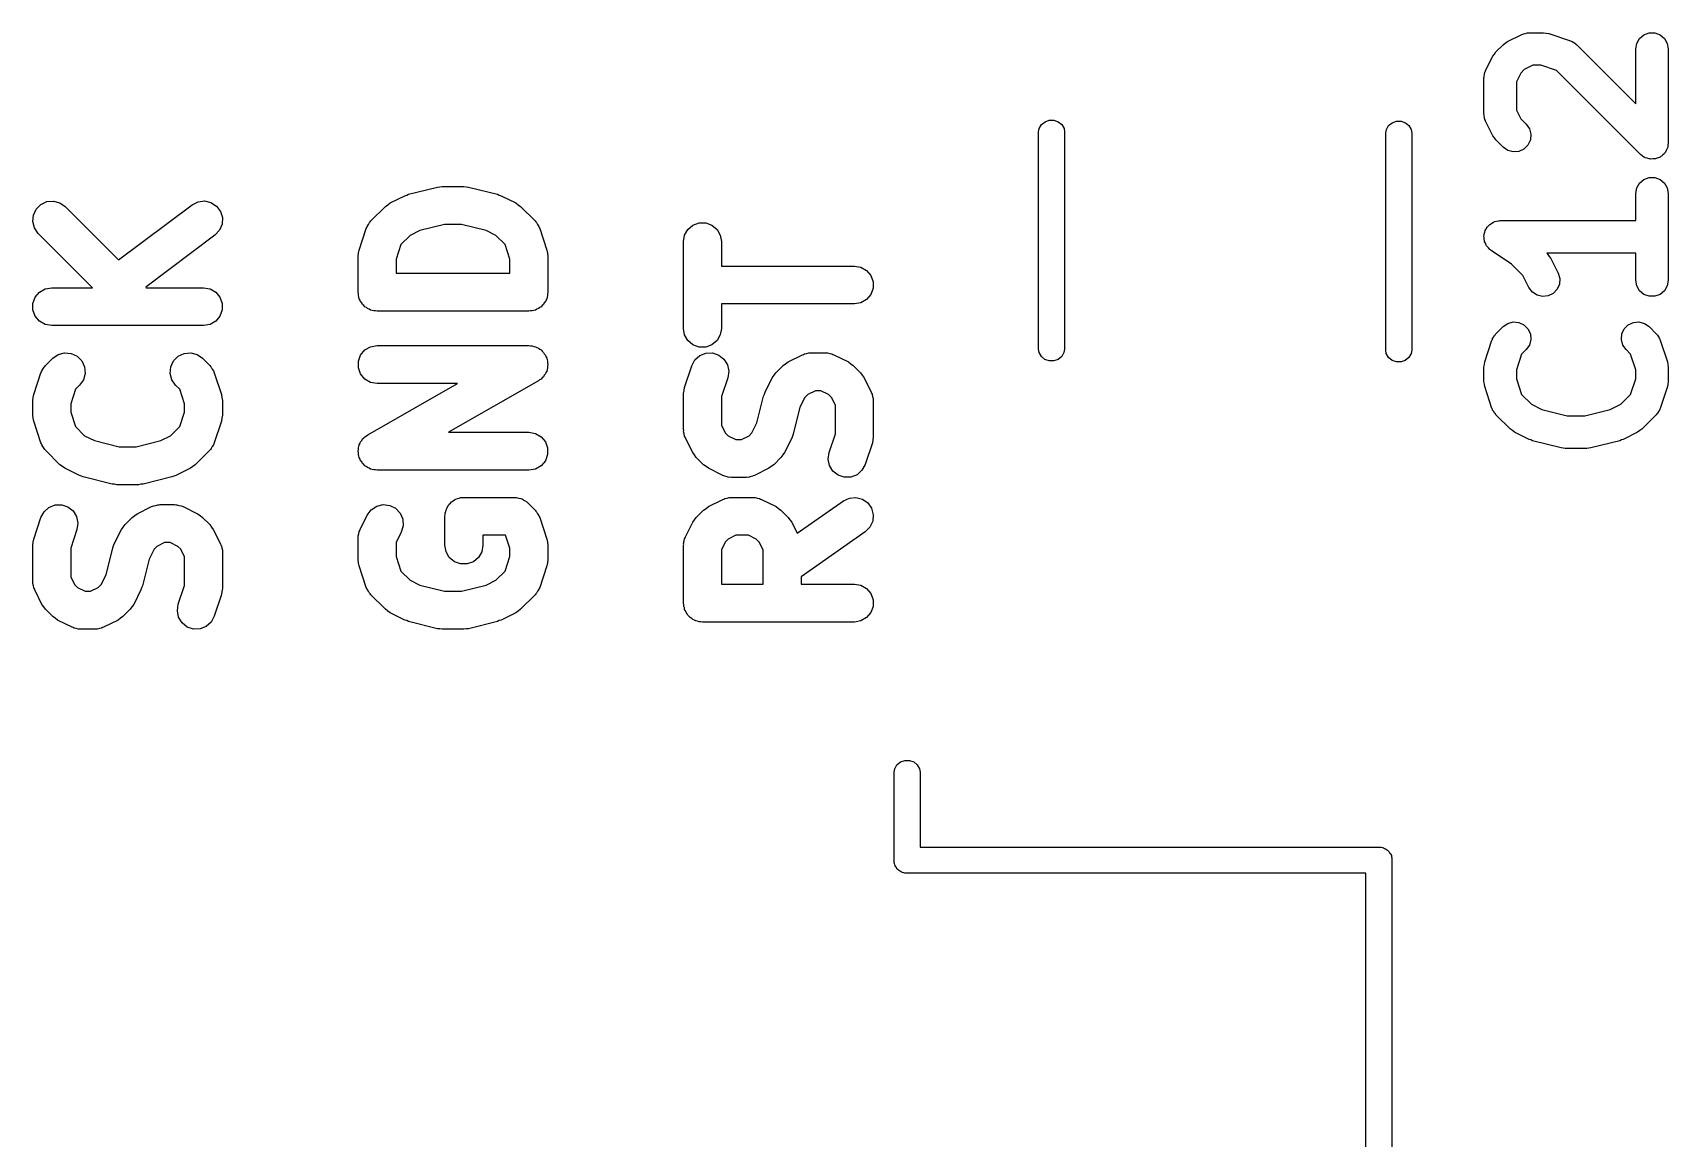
# Model space of a CAD drawing. Extents: x 53.5 to 86.5, y -85.9 to -41.
# Drawn here: x 77.56 to 85.1, y -80.85 to -75.75 of the extents above; entities that cross this region are included whole.
import ezdxf

# ---------------------------------------------------------------- set-up
doc = ezdxf.new("R2010")
doc.units = 0
doc.header["$MEASUREMENT"] = 0
doc.layers.add('BLACK', color=7, linetype='CONTINUOUS')

msp = doc.modelspace()

# ---------------------------------------------------------------- linework, layer by layer
at = {"layer": 'BLACK', "linetype": 'CONTINUOUS'}
for p, q in [((84.3588, -75.7909), (84.4255, -75.7576)), ((84.4255, -75.7576), (84.4296, -75.7564)), ((84.4296, -75.7564), (84.4333, -75.7542)), ((84.4333, -75.7542), (84.442, -75.7527)), ((84.442, -75.7527), (84.4504, -75.7502)), ((84.4504, -75.7502), (84.4547, -75.7504)), ((84.4547, -75.7504), (84.459, -75.7497)), ((84.459, -75.7497), (84.5257, -75.7497)), ((84.5257, -75.7497), (84.5375, -75.7518)), ((84.5375, -75.7518), (84.5494, -75.7535)), ((84.5494, -75.7535), (84.6494, -75.7868)), ((84.9682, -75.7765), (84.9882, -75.7597)), ((84.9882, -75.7597), (85.0126, -75.7508)), ((85.0126, -75.7508), (85.0387, -75.7508)), ((85.0387, -75.7508), (85.0632, -75.7597)), ((85.0632, -75.7597), (85.0831, -75.7765)), ((84.2991, -75.8481), (84.306, -75.8383)), ((84.306, -75.8383), (84.3393, -75.805)), ((84.3393, -75.805), (84.3491, -75.7981)), ((84.3491, -75.7981), (84.3588, -75.7909)), ((84.6494, -75.7868), (84.6532, -75.7889)), ((84.6532, -75.7889), (84.6574, -75.79)), ((84.6574, -75.79), (84.6646, -75.7951)), ((84.6646, -75.7951), (84.6723, -75.7993)), ((84.6723, -75.7993), (84.6752, -75.8025)), ((84.6752, -75.8025), (84.6787, -75.805)), ((84.6787, -75.805), (84.9507, -76.0769)), ((84.9507, -75.8247), (84.9552, -75.799)), ((84.9507, -76.0769), (84.9507, -75.8247)), ((84.9552, -75.799), (84.9682, -75.7765)), ((85.0831, -75.7765), (85.0961, -75.799)), ((85.0961, -75.799), (85.1007, -75.8247)), ((85.1007, -75.8247), (85.1007, -76.258)), ((84.2586, -75.9245), (84.2919, -75.8578)), ((84.2919, -75.8578), (84.2991, -75.8481)), ((84.4368, -75.9196), (84.4206, -75.9358)), ((84.4767, -75.8997), (84.4368, -75.9196)), ((84.5135, -75.8997), (84.4767, -75.8997)), ((84.5852, -75.9236), (84.5135, -75.8997)), ((84.2507, -75.958), (84.2514, -75.9537)), ((84.2507, -76.1247), (84.2507, -75.958)), ((84.2512, -75.9494), (84.2537, -75.941)), ((84.2514, -75.9537), (84.2512, -75.9494)), ((84.2537, -75.941), (84.2552, -75.9323)), ((84.2552, -75.9323), (84.2574, -75.9286)), ((84.2574, -75.9286), (84.2586, -75.9245)), ((84.4206, -75.9358), (84.4007, -75.9757)), ((84.4007, -75.9757), (84.4007, -76.107)), ((84.9726, -76.311), (84.5852, -75.9236)), ((84.2514, -76.1289), (84.2507, -76.1247)), ((84.2512, -76.1332), (84.2514, -76.1289)), ((84.2537, -76.1417), (84.2512, -76.1332)), ((84.2552, -76.1503), (84.2537, -76.1417)), ((84.4007, -76.107), (84.4206, -76.1469)), ((84.4206, -76.1469), (84.4454, -76.1716)), ((82.1979, -77.2085), (82.1981, -76.2074)), ((82.1981, -76.2074), (82.2009, -76.1919)), ((82.2009, -76.1919), (82.2114, -76.1735)), ((82.2114, -76.1735), (82.2276, -76.1599)), ((82.2276, -76.1599), (82.2475, -76.1527)), ((82.2475, -76.1527), (82.2687, -76.1527)), ((82.2687, -76.1527), (82.2886, -76.1599)), ((82.2886, -76.1599), (82.3048, -76.1735)), ((82.3048, -76.1735), (82.3154, -76.1919)), ((82.3154, -76.1919), (82.3181, -76.2075)), ((82.3181, -76.2075), (82.3179, -77.2086)), ((83.798, -77.2132), (83.7982, -76.2121)), ((83.7982, -76.2121), (83.801, -76.1966)), ((83.801, -76.1966), (83.8115, -76.1782)), ((83.8115, -76.1782), (83.8277, -76.1646)), ((83.8277, -76.1646), (83.8476, -76.1574)), ((83.8476, -76.1574), (83.8688, -76.1574)), ((83.8688, -76.1574), (83.8887, -76.1646)), ((83.8887, -76.1646), (83.9049, -76.1782)), ((83.9049, -76.1782), (83.9155, -76.1966)), ((83.9155, -76.1966), (83.9182, -76.2122)), ((83.9182, -76.2122), (83.918, -77.2133)), ((84.2574, -76.1541), (84.2552, -76.1503)), ((84.2586, -76.1582), (84.2574, -76.1541)), ((84.2919, -76.2249), (84.2586, -76.1582)), ((84.4454, -76.1716), (84.4603, -76.193)), ((84.4603, -76.193), (84.467, -76.2181)), ((84.467, -76.2181), (84.4648, -76.2441)), ((84.2991, -76.2345), (84.2919, -76.2249)), ((84.306, -76.2444), (84.2991, -76.2345)), ((84.3393, -76.2777), (84.306, -76.2444)), ((84.3606, -76.2926), (84.3393, -76.2777)), ((84.3858, -76.2994), (84.3606, -76.2926)), ((84.4117, -76.2971), (84.3858, -76.2994)), ((84.4354, -76.2861), (84.4117, -76.2971)), ((84.4538, -76.2677), (84.4354, -76.2861)), ((84.4648, -76.2441), (84.4538, -76.2677)), ((85.0912, -76.2921), (85.0871, -76.301)), ((85.0961, -76.2837), (85.0912, -76.2921)), ((85.0967, -76.2804), (85.0961, -76.2837)), ((85.0981, -76.2774), (85.0967, -76.2804)), ((85.099, -76.2677), (85.0981, -76.2774)), ((85.1007, -76.258), (85.099, -76.2677)), ((84.9807, -76.3167), (84.9726, -76.311)), ((84.9882, -76.323), (84.9807, -76.3167)), ((84.9913, -76.3241), (84.9882, -76.323)), ((84.994, -76.326), (84.9913, -76.3241)), ((85.0034, -76.3285), (84.994, -76.326)), ((85.0126, -76.3319), (85.0034, -76.3285)), ((85.0159, -76.3319), (85.0126, -76.3319)), ((85.0191, -76.3327), (85.0159, -76.3319)), ((85.0289, -76.3319), (85.0191, -76.3327)), ((85.0387, -76.3319), (85.0289, -76.3319)), ((85.0418, -76.3307), (85.0387, -76.3319)), ((85.0451, -76.3304), (85.0418, -76.3307)), ((85.054, -76.3263), (85.0451, -76.3304)), ((85.0632, -76.323), (85.054, -76.3263)), ((85.0657, -76.3208), (85.0632, -76.323)), ((85.0687, -76.3194), (85.0657, -76.3208)), ((85.0756, -76.3125), (85.0687, -76.3194)), ((85.0831, -76.3062), (85.0756, -76.3125)), ((85.0848, -76.3034), (85.0831, -76.3062)), ((85.0871, -76.301), (85.0848, -76.3034)), ((84.9552, -76.4657), (84.9682, -76.4431)), ((84.9682, -76.4431), (84.9882, -76.4264)), ((84.9882, -76.4264), (85.0126, -76.4175)), ((85.0126, -76.4175), (85.0387, -76.4175)), ((85.0387, -76.4175), (85.0632, -76.4264)), ((85.0632, -76.4264), (85.0831, -76.4431)), ((85.0831, -76.4431), (85.0961, -76.4657)), ((77.626, -76.5284), (77.6563, -76.5257)), ((77.6563, -76.5257), (77.6856, -76.5336)), ((78.3233, -76.5292), (78.3534, -76.5255)), ((78.3534, -76.5255), (78.383, -76.5324)), ((79.2095, -76.5347), (79.2762, -76.5013)), ((79.2762, -76.5013), (79.2854, -76.4986)), ((79.2854, -76.4986), (79.2941, -76.4947)), ((79.2941, -76.4947), (79.4274, -76.4614)), ((79.4274, -76.4614), (79.4381, -76.4606)), ((79.4381, -76.4606), (79.4487, -76.4587)), ((79.4487, -76.4587), (79.5487, -76.4587)), ((79.5487, -76.4587), (79.5592, -76.4606)), ((79.5592, -76.4606), (79.5699, -76.4614)), ((79.5699, -76.4614), (79.7032, -76.4947)), ((79.7032, -76.4947), (79.712, -76.4986)), ((79.712, -76.4986), (79.7211, -76.5013)), ((79.7211, -76.5013), (79.7878, -76.5347)), ((84.9507, -76.4913), (84.9552, -76.4657)), ((84.9507, -76.6163), (84.9507, -76.4913)), ((85.0961, -76.4657), (85.1007, -76.4913)), ((85.1007, -76.4913), (85.1007, -76.8913)), ((77.5615, -76.6205), (77.5641, -76.5903)), ((77.5641, -76.5903), (77.577, -76.5627)), ((77.577, -76.5627), (77.5985, -76.5412)), ((77.5985, -76.5412), (77.626, -76.5284)), ((77.6856, -76.5336), (77.7105, -76.551)), ((77.7105, -76.551), (77.9569, -76.7974)), ((77.9569, -76.7974), (78.2962, -76.5429)), ((78.2962, -76.5429), (78.3233, -76.5292)), ((78.383, -76.5324), (78.4085, -76.5491)), ((78.4085, -76.5491), (78.4267, -76.5734)), ((78.4267, -76.5734), (78.4355, -76.6024)), ((79.1201, -76.6177), (79.1868, -76.551)), ((79.1868, -76.551), (79.1983, -76.543)), ((79.1983, -76.543), (79.2095, -76.5347)), ((79.7878, -76.5347), (79.799, -76.543)), ((79.799, -76.543), (79.8105, -76.551)), ((79.8105, -76.551), (79.8772, -76.6177)), ((77.5694, -76.6499), (77.5615, -76.6205)), ((77.5868, -76.6748), (77.5694, -76.6499)), ((77.8374, -76.9254), (77.5868, -76.6748)), ((78.4219, -76.6607), (78.4012, -76.6829)), ((78.4339, -76.6328), (78.4219, -76.6607)), ((78.4355, -76.6024), (78.4339, -76.6328)), ((79.0657, -76.7519), (79.099, -76.6519)), ((79.099, -76.6519), (79.1014, -76.6475)), ((79.1014, -76.6475), (79.1027, -76.6426)), ((79.1027, -76.6426), (79.1086, -76.6342)), ((79.1086, -76.6342), (79.1135, -76.6252)), ((79.1135, -76.6252), (79.1172, -76.6218)), ((79.1172, -76.6218), (79.1201, -76.6177)), ((79.3459, -76.6621), (79.3005, -76.6848)), ((79.4594, -76.6337), (79.3459, -76.6621)), ((79.5379, -76.6337), (79.4594, -76.6337)), ((79.6515, -76.6621), (79.5379, -76.6337)), ((79.6968, -76.6848), (79.6515, -76.6621)), ((79.8772, -76.6177), (79.8801, -76.6218)), ((79.8801, -76.6218), (79.8839, -76.6252)), ((79.8839, -76.6252), (79.8888, -76.6342)), ((79.8888, -76.6342), (79.8946, -76.6426)), ((79.8946, -76.6426), (79.8959, -76.6475)), ((79.8959, -76.6475), (79.8983, -76.6519)), ((79.8983, -76.6519), (79.9317, -76.7519)), ((80.5664, -76.683), (80.5816, -76.6567)), ((80.5816, -76.6567), (80.6049, -76.6371)), ((80.6049, -76.6371), (80.6335, -76.6267)), ((80.6335, -76.6267), (80.6639, -76.6267)), ((80.6639, -76.6267), (80.6924, -76.6371)), ((80.6924, -76.6371), (80.7157, -76.6567)), ((80.7157, -76.6567), (80.7309, -76.683)), ((84.2518, -76.6783), (84.2549, -76.6699)), ((84.2549, -76.6699), (84.257, -76.6612)), ((84.257, -76.6612), (84.2593, -76.6577)), ((84.2593, -76.6577), (84.2607, -76.6538)), ((84.2607, -76.6538), (84.2665, -76.647)), ((84.2665, -76.647), (84.2714, -76.6395)), ((84.2714, -76.6395), (84.2748, -76.6371)), ((84.2748, -76.6371), (84.2775, -76.6339)), ((84.2775, -76.6339), (84.2852, -76.6294)), ((84.2852, -76.6294), (84.2924, -76.6241)), ((84.2924, -76.6241), (84.2964, -76.6229)), ((84.2964, -76.6229), (84.3, -76.6209)), ((84.3, -76.6209), (84.3088, -76.6193)), ((84.3088, -76.6193), (84.3174, -76.6168)), ((84.3174, -76.6168), (84.3216, -76.6171)), ((84.3216, -76.6171), (84.3257, -76.6163)), ((84.3257, -76.6163), (84.9507, -76.6163)), ((78.4012, -76.6829), (78.0819, -76.9224)), ((79.0636, -76.7658), (79.0657, -76.7519)), ((79.2585, -76.7268), (79.2362, -76.7938)), ((79.3005, -76.6848), (79.2585, -76.7268)), ((79.7389, -76.7268), (79.6968, -76.6848)), ((79.7612, -76.7938), (79.7389, -76.7268)), ((79.9317, -76.7519), (79.9337, -76.7658)), ((80.5612, -76.7129), (80.5664, -76.683)), ((80.5612, -77.1129), (80.5612, -76.7129)), ((80.7309, -76.683), (80.7362, -76.7129)), ((80.7362, -76.7129), (80.7362, -76.8254)), ((84.2508, -76.6865), (84.2518, -76.6825)), ((84.2518, -76.6954), (84.2508, -76.6865)), ((84.2518, -76.6825), (84.2518, -76.6783)), ((84.2518, -76.7044), (84.2518, -76.6954)), ((84.2532, -76.7083), (84.2518, -76.7044)), ((84.2537, -76.7124), (84.2532, -76.7083)), ((84.2577, -76.7204), (84.2537, -76.7124)), ((84.2607, -76.7288), (84.2577, -76.7204)), ((84.2634, -76.732), (84.2607, -76.7288)), ((84.2652, -76.7357), (84.2634, -76.732)), ((84.2717, -76.7419), (84.2652, -76.7357)), ((84.2775, -76.7488), (84.2717, -76.7419)), ((84.2811, -76.7509), (84.2775, -76.7488)), ((84.2841, -76.7537), (84.2811, -76.7509)), ((79.0612, -76.7796), (79.0636, -76.7658)), ((79.0612, -76.9462), (79.0612, -76.7796)), ((79.2362, -76.7938), (79.2362, -76.8588)), ((79.7612, -76.8588), (79.7612, -76.7938)), ((79.9337, -76.7658), (79.9362, -76.7796)), ((79.9362, -76.7796), (79.9362, -76.9462)), ((80.7362, -76.8254), (81.3487, -76.8254)), ((81.3487, -76.8254), (81.3786, -76.8307)), ((84.3779, -76.8163), (84.2841, -76.7537)), ((84.4307, -76.8691), (84.3779, -76.8163)), ((84.9507, -76.7663), (84.5401, -76.7663)), ((84.5401, -76.7663), (84.5454, -76.7716)), ((84.5454, -76.7716), (84.5523, -76.7815)), ((84.5523, -76.7815), (84.5594, -76.7911)), ((84.5594, -76.7911), (84.5927, -76.8578)), ((84.9507, -76.8913), (84.9507, -76.7663)), ((79.2362, -76.8588), (79.7612, -76.8588)), ((81.3786, -76.8307), (81.4049, -76.8459)), ((81.4049, -76.8459), (81.4244, -76.8692)), ((81.4244, -76.8692), (81.4348, -76.8977)), ((81.4348, -76.8977), (81.4348, -76.9281)), ((84.4586, -76.9249), (84.4307, -76.8691)), ((84.5927, -76.8578), (84.6002, -76.8828)), ((84.6002, -76.8828), (84.5986, -76.9088)), ((84.9552, -76.917), (84.9507, -76.8913)), ((85.1007, -76.8913), (85.0961, -76.917)), ((77.5625, -76.9977), (77.5729, -76.9692)), ((77.5729, -76.9692), (77.5924, -76.9459)), ((77.5924, -76.9459), (77.6187, -76.9307)), ((77.6187, -76.9307), (77.6487, -76.9254)), ((77.6487, -76.9254), (77.8374, -76.9254)), ((78.0819, -76.9224), (78.0849, -76.9254)), ((78.0849, -76.9254), (78.3487, -76.9254)), ((78.3487, -76.9254), (78.3786, -76.9307)), ((78.3786, -76.9307), (78.4049, -76.9459)), ((78.4049, -76.9459), (78.4244, -76.9692)), ((78.4244, -76.9692), (78.4348, -76.9977)), ((79.0625, -76.9538), (79.0612, -76.9462)), ((79.0625, -76.9614), (79.0625, -76.9538)), ((79.0651, -76.9686), (79.0625, -76.9614)), ((79.0664, -76.9762), (79.0651, -76.9686)), ((79.0703, -76.9828), (79.0664, -76.9762)), ((79.9309, -76.9762), (79.9271, -76.9828)), ((79.9322, -76.9686), (79.9309, -76.9762)), ((79.9348, -76.9614), (79.9322, -76.9686)), ((79.9362, -76.9462), (79.9348, -76.9538)), ((79.9348, -76.9538), (79.9348, -76.9614)), ((81.4244, -76.9567), (81.4049, -76.9799)), ((81.4348, -76.9281), (81.4244, -76.9567)), ((84.4741, -76.9458), (84.4586, -76.9249)), ((84.4958, -76.9601), (84.4741, -76.9458)), ((84.5212, -76.9662), (84.4958, -76.9601)), ((84.547, -76.9632), (84.5212, -76.9662)), ((84.5703, -76.9516), (84.547, -76.9632)), ((84.5883, -76.9327), (84.5703, -76.9516)), ((84.5986, -76.9088), (84.5883, -76.9327)), ((84.9682, -76.9395), (84.9552, -76.917)), ((84.9882, -76.9563), (84.9682, -76.9395)), ((85.0126, -76.9652), (84.9882, -76.9563)), ((85.0387, -76.9652), (85.0126, -76.9652)), ((85.0632, -76.9563), (85.0387, -76.9652)), ((85.0831, -76.9395), (85.0632, -76.9563)), ((85.0961, -76.917), (85.0831, -76.9395)), ((77.5625, -77.0281), (77.5625, -76.9977)), ((77.5729, -77.0567), (77.5625, -77.0281)), ((78.4348, -77.0281), (78.4244, -77.0567)), ((78.4348, -76.9977), (78.4348, -77.0281)), ((79.0729, -76.99), (79.0703, -76.9828)), ((79.0778, -76.9959), (79.0729, -76.99)), ((79.0816, -77.0025), (79.0778, -76.9959)), ((79.0875, -77.0074), (79.0816, -77.0025)), ((79.0924, -77.0133), (79.0875, -77.0074)), ((79.0991, -77.0171), (79.0924, -77.0133)), ((79.1049, -77.022), (79.0991, -77.0171)), ((79.1121, -77.0246), (79.1049, -77.022)), ((79.1187, -77.0285), (79.1121, -77.0246)), ((79.1263, -77.0298), (79.1187, -77.0285)), ((79.1335, -77.0324), (79.1263, -77.0298)), ((79.1411, -77.0324), (79.1335, -77.0324)), ((79.1487, -77.0337), (79.1411, -77.0324)), ((79.8487, -77.0337), (79.1487, -77.0337)), ((79.8562, -77.0324), (79.8487, -77.0337)), ((79.8639, -77.0324), (79.8562, -77.0324)), ((79.8711, -77.0298), (79.8639, -77.0324)), ((79.8786, -77.0285), (79.8711, -77.0298)), ((79.8852, -77.0246), (79.8786, -77.0285)), ((79.8924, -77.022), (79.8852, -77.0246)), ((79.8983, -77.0171), (79.8924, -77.022)), ((79.9049, -77.0133), (79.8983, -77.0171)), ((79.9098, -77.0074), (79.9049, -77.0133)), ((79.9157, -77.0025), (79.9098, -77.0074)), ((79.9195, -76.9959), (79.9157, -77.0025)), ((79.9244, -76.99), (79.9195, -76.9959)), ((79.9271, -76.9828), (79.9244, -76.99)), ((81.3487, -77.0004), (80.7362, -77.0004)), ((80.7362, -77.0004), (80.7362, -77.1129)), ((81.3786, -76.9951), (81.3487, -77.0004)), ((81.4049, -76.9799), (81.3786, -76.9951)), ((77.5924, -77.0799), (77.5729, -77.0567)), ((77.6187, -77.0951), (77.5924, -77.0799)), ((77.6487, -77.1004), (77.6187, -77.0951)), ((78.3487, -77.1004), (77.6487, -77.1004)), ((78.3786, -77.0951), (78.3487, -77.1004)), ((78.4049, -77.0799), (78.3786, -77.0951)), ((78.4244, -77.0567), (78.4049, -77.0799)), ((80.5664, -77.1428), (80.5612, -77.1129)), ((80.7362, -77.1129), (80.7309, -77.1428)), ((84.306, -77.1383), (84.3393, -77.105)), ((84.3393, -77.105), (84.3606, -77.09)), ((84.3606, -77.09), (84.3858, -77.0833)), ((84.3858, -77.0833), (84.4117, -77.0856)), ((84.4117, -77.0856), (84.4354, -77.0966)), ((84.4354, -77.0966), (84.4538, -77.115)), ((84.4538, -77.115), (84.4648, -77.1386)), ((84.8866, -77.1386), (84.8976, -77.115)), ((84.8976, -77.115), (84.916, -77.0966)), ((84.916, -77.0966), (84.9396, -77.0856)), ((84.9396, -77.0856), (84.9655, -77.0833)), ((84.9655, -77.0833), (84.9907, -77.09)), ((84.9907, -77.09), (85.012, -77.105)), ((85.012, -77.105), (85.0454, -77.1383)), ((79.0924, -77.2126), (79.1187, -77.1974)), ((79.1187, -77.1974), (79.1487, -77.1921)), ((79.1487, -77.1921), (79.8487, -77.1921)), ((79.8487, -77.1921), (79.8564, -77.1934)), ((79.8564, -77.1934), (79.8642, -77.1935)), ((79.8642, -77.1935), (79.8712, -77.1961)), ((79.8712, -77.1961), (79.8786, -77.1974)), ((79.8786, -77.1974), (79.8854, -77.2013)), ((79.8854, -77.2013), (79.8928, -77.204)), ((79.8928, -77.204), (79.8984, -77.2088)), ((80.5816, -77.1692), (80.5664, -77.1428)), ((80.6049, -77.1887), (80.5816, -77.1692)), ((80.6335, -77.1991), (80.6049, -77.1887)), ((80.6639, -77.1991), (80.6335, -77.1991)), ((80.6924, -77.1887), (80.6639, -77.1991)), ((80.7157, -77.1692), (80.6924, -77.1887)), ((80.7309, -77.1428), (80.7157, -77.1692)), ((84.2545, -77.2676), (84.2878, -77.1676)), ((84.2878, -77.1676), (84.2899, -77.1638)), ((84.2899, -77.1638), (84.291, -77.1596)), ((84.291, -77.1596), (84.2961, -77.1524)), ((84.2961, -77.1524), (84.3003, -77.1447)), ((84.3003, -77.1447), (84.3035, -77.1418)), ((84.3035, -77.1418), (84.306, -77.1383)), ((84.4603, -77.1897), (84.4454, -77.211)), ((84.467, -77.1645), (84.4603, -77.1897)), ((84.4648, -77.1386), (84.467, -77.1645)), ((84.8843, -77.1645), (84.8866, -77.1386)), ((84.891, -77.1897), (84.8843, -77.1645)), ((84.906, -77.211), (84.891, -77.1897)), ((85.0454, -77.1383), (85.0478, -77.1418)), ((85.0478, -77.1418), (85.0511, -77.1447)), ((85.0511, -77.1447), (85.0553, -77.1524)), ((85.0553, -77.1524), (85.0603, -77.1596)), ((85.0603, -77.1596), (85.0614, -77.1638)), ((85.0614, -77.1638), (85.0635, -77.1676)), ((85.0635, -77.1676), (85.0968, -77.2676)), ((77.6201, -77.2844), (77.6535, -77.251)), ((77.6535, -77.251), (77.6784, -77.2336)), ((77.6784, -77.2336), (77.7077, -77.2257)), ((77.7077, -77.2257), (77.738, -77.2284)), ((77.738, -77.2284), (77.7655, -77.2412)), ((77.7655, -77.2412), (77.787, -77.2627)), ((77.787, -77.2627), (77.7999, -77.2903)), ((78.1975, -77.2903), (78.2103, -77.2627)), ((78.2103, -77.2627), (78.2318, -77.2412)), ((78.2318, -77.2412), (78.2594, -77.2284)), ((78.2594, -77.2284), (78.2896, -77.2257)), ((78.2896, -77.2257), (78.319, -77.2336)), ((78.319, -77.2336), (78.3439, -77.251)), ((78.3439, -77.251), (78.3772, -77.2844)), ((79.0625, -77.2644), (79.0729, -77.2358)), ((79.0625, -77.2948), (79.0625, -77.2644)), ((79.0729, -77.2358), (79.0924, -77.2126)), ((79.8984, -77.2088), (79.9049, -77.2126)), ((79.9049, -77.2126), (79.91, -77.2186)), ((79.91, -77.2186), (79.9159, -77.2236)), ((79.9159, -77.2236), (79.9196, -77.2301)), ((79.9196, -77.2301), (79.9244, -77.2358)), ((79.9244, -77.2358), (79.9271, -77.2432)), ((79.9271, -77.2432), (79.931, -77.25)), ((79.931, -77.25), (79.9323, -77.2574)), ((79.9323, -77.2574), (79.9348, -77.2644)), ((79.9348, -77.2644), (79.9348, -77.2722)), ((79.9348, -77.2722), (79.9362, -77.28)), ((80.599, -77.2852), (80.6135, -77.2585)), ((80.6135, -77.2585), (80.6362, -77.2384)), ((80.6362, -77.2384), (80.6645, -77.2272)), ((80.6645, -77.2272), (80.6948, -77.2264)), ((80.6948, -77.2264), (80.7237, -77.236)), ((80.7237, -77.236), (80.7475, -77.2549)), ((80.7475, -77.2549), (80.7634, -77.2808)), ((81.0201, -77.2844), (81.0316, -77.2763)), ((81.0316, -77.2763), (81.0429, -77.268)), ((81.0429, -77.268), (81.1095, -77.2347)), ((81.1095, -77.2347), (81.1144, -77.2332)), ((81.1144, -77.2332), (81.1187, -77.2307)), ((81.1187, -77.2307), (81.1288, -77.2289)), ((81.1288, -77.2289), (81.1387, -77.226)), ((81.1387, -77.226), (81.1437, -77.2263)), ((81.1437, -77.2263), (81.1487, -77.2254)), ((81.1487, -77.2254), (81.2153, -77.2254)), ((81.2153, -77.2254), (81.2203, -77.2263)), ((81.2203, -77.2263), (81.2253, -77.226)), ((81.2253, -77.226), (81.2352, -77.2289)), ((81.2352, -77.2289), (81.2453, -77.2307)), ((81.2453, -77.2307), (81.2496, -77.2332)), ((81.2496, -77.2332), (81.2545, -77.2347)), ((81.2545, -77.2347), (81.3211, -77.268)), ((81.3211, -77.268), (81.3324, -77.2763)), ((81.3324, -77.2763), (81.3439, -77.2844)), ((82.2006, -77.2241), (82.1979, -77.2085)), ((82.2112, -77.2425), (82.2006, -77.2241)), ((82.2274, -77.2561), (82.2112, -77.2425)), ((82.2473, -77.2633), (82.2274, -77.2561)), ((82.2685, -77.2633), (82.2473, -77.2633)), ((82.2884, -77.2561), (82.2685, -77.2633)), ((82.3046, -77.2425), (82.2884, -77.2561)), ((82.3151, -77.2241), (82.3046, -77.2425)), ((82.3179, -77.2086), (82.3151, -77.2241)), ((83.8007, -77.2288), (83.798, -77.2132)), ((83.8113, -77.2472), (83.8007, -77.2288)), ((83.8275, -77.2608), (83.8113, -77.2472)), ((83.8474, -77.268), (83.8275, -77.2608)), ((83.8686, -77.268), (83.8474, -77.268)), ((83.8885, -77.2608), (83.8686, -77.268)), ((83.9047, -77.2472), (83.8885, -77.2608)), ((83.9152, -77.2288), (83.9047, -77.2472)), ((83.918, -77.2133), (83.9152, -77.2288)), ((84.2507, -77.2913), (84.2528, -77.2795)), ((84.2528, -77.2795), (84.2545, -77.2676)), ((84.4246, -77.2318), (84.4007, -77.3035)), ((84.4454, -77.211), (84.4246, -77.2318)), ((84.9268, -77.2318), (84.906, -77.211)), ((84.9507, -77.3035), (84.9268, -77.2318)), ((85.0968, -77.2676), (85.0986, -77.2795)), ((85.0986, -77.2795), (85.1007, -77.2913)), ((77.5657, -77.4186), (77.599, -77.3186)), ((77.599, -77.3186), (77.6014, -77.3141)), ((77.6014, -77.3141), (77.6027, -77.3093)), ((77.6027, -77.3093), (77.6086, -77.3009)), ((77.6086, -77.3009), (77.6135, -77.2919)), ((77.6135, -77.2919), (77.6172, -77.2885)), ((77.6172, -77.2885), (77.6201, -77.2844)), ((77.7946, -77.3499), (77.7772, -77.3748)), ((77.8025, -77.3205), (77.7946, -77.3499)), ((77.7999, -77.2903), (77.8025, -77.3205)), ((78.1948, -77.3205), (78.1975, -77.2903)), ((78.2027, -77.3499), (78.1948, -77.3205)), ((78.2201, -77.3748), (78.2027, -77.3499)), ((78.3772, -77.2844), (78.3801, -77.2885)), ((78.3801, -77.2885), (78.3839, -77.2919)), ((78.3839, -77.2919), (78.3888, -77.3009)), ((78.3888, -77.3009), (78.3946, -77.3093)), ((78.3946, -77.3093), (78.3959, -77.3141)), ((78.3959, -77.3141), (78.3983, -77.3186)), ((78.3983, -77.3186), (78.4317, -77.4186)), ((79.0729, -77.3233), (79.0625, -77.2948)), ((79.0924, -77.3466), (79.0729, -77.3233)), ((79.1187, -77.3618), (79.0924, -77.3466)), ((79.8981, -77.3505), (79.8921, -77.3556)), ((79.9049, -77.3466), (79.8981, -77.3505)), ((79.9097, -77.3409), (79.9049, -77.3466)), ((79.9154, -77.3361), (79.9097, -77.3409)), ((79.9194, -77.3293), (79.9154, -77.3361)), ((79.9244, -77.3233), (79.9194, -77.3293)), ((79.927, -77.3163), (79.9244, -77.3233)), ((79.9308, -77.3099), (79.927, -77.3163)), ((79.9322, -77.3022), (79.9308, -77.3099)), ((79.9348, -77.2948), (79.9322, -77.3022)), ((79.9362, -77.28), (79.9348, -77.2873)), ((79.9348, -77.2873), (79.9348, -77.2948)), ((80.5657, -77.3852), (80.599, -77.2852)), ((80.765, -77.3406), (80.7362, -77.4271)), ((80.7634, -77.2808), (80.7695, -77.3105)), ((80.7695, -77.3105), (80.765, -77.3406)), ((80.9371, -77.4071), (80.9704, -77.3405)), ((80.9704, -77.3405), (80.9788, -77.3292)), ((80.9788, -77.3292), (80.9868, -77.3177)), ((80.9868, -77.3177), (81.0201, -77.2844)), ((81.3439, -77.2844), (81.3772, -77.3177)), ((81.3772, -77.3177), (81.3852, -77.3292)), ((81.3852, -77.3292), (81.3936, -77.3405)), ((81.3936, -77.3405), (81.4269, -77.4071)), ((84.2507, -77.358), (84.2507, -77.2913)), ((84.4007, -77.3035), (84.4007, -77.3458)), ((84.4007, -77.3458), (84.4246, -77.4175)), ((84.9268, -77.4175), (84.9507, -77.3458)), ((84.9507, -77.3458), (84.9507, -77.3035)), ((85.1007, -77.2913), (85.1007, -77.358)), ((77.5636, -77.4324), (77.5657, -77.4186)), ((77.7585, -77.3935), (77.7362, -77.4604)), ((77.7772, -77.3748), (77.7585, -77.3935)), ((78.2389, -77.3935), (78.2201, -77.3748)), ((78.2612, -77.4604), (78.2389, -77.3935)), ((78.4317, -77.4186), (78.4337, -77.4324)), ((79.1053, -77.6036), (79.5192, -77.3671)), ((79.1487, -77.3671), (79.1187, -77.3618)), ((79.5192, -77.3671), (79.1487, -77.3671)), ((79.8921, -77.3556), (79.4782, -77.5921)), ((80.5612, -77.4129), (80.5636, -77.3991)), ((80.5612, -77.5796), (80.5612, -77.4129)), ((80.5636, -77.3991), (80.5657, -77.3852)), ((80.7362, -77.4271), (80.7362, -77.5589)), ((80.8994, -77.549), (80.9304, -77.425)), ((80.9304, -77.425), (80.9343, -77.4163)), ((80.9343, -77.4163), (80.9371, -77.4071)), ((81.1338, -77.4182), (81.1206, -77.4314)), ((81.1693, -77.4004), (81.1338, -77.4182)), ((81.1947, -77.4004), (81.1693, -77.4004)), ((81.2302, -77.4182), (81.1947, -77.4004)), ((81.2434, -77.4314), (81.2302, -77.4182)), ((81.4269, -77.4071), (81.4284, -77.412)), ((81.4284, -77.412), (81.4309, -77.4163)), ((81.4309, -77.4163), (81.4327, -77.4264)), ((81.4327, -77.4264), (81.4356, -77.4362)), ((84.2528, -77.3698), (84.2507, -77.358)), ((84.2545, -77.3817), (84.2528, -77.3698)), ((84.2878, -77.4817), (84.2545, -77.3817)), ((84.4246, -77.4175), (84.4701, -77.463)), ((84.8812, -77.463), (84.9268, -77.4175)), ((85.0968, -77.3817), (85.0635, -77.4817)), ((85.0986, -77.3698), (85.0968, -77.3817)), ((85.1007, -77.358), (85.0986, -77.3698)), ((77.5612, -77.4462), (77.5636, -77.4324)), ((77.5612, -77.5129), (77.5612, -77.4462)), ((77.7362, -77.4604), (77.7362, -77.4987)), ((77.7362, -77.4987), (77.7585, -77.5657)), ((78.2389, -77.5656), (78.2612, -77.4987)), ((78.2612, -77.4987), (78.2612, -77.4604)), ((78.4337, -77.4324), (78.4362, -77.4462)), ((78.4362, -77.4462), (78.4362, -77.5129)), ((81.0979, -77.4768), (81.0669, -77.6008)), ((81.1206, -77.4314), (81.0979, -77.4768)), ((81.2612, -77.4669), (81.2434, -77.4314)), ((81.2612, -77.5987), (81.2612, -77.4669)), ((81.4356, -77.4362), (81.4353, -77.4413)), ((81.4353, -77.4413), (81.4362, -77.4462)), ((81.4362, -77.4462), (81.4362, -77.6129)), ((84.2899, -77.4855), (84.2878, -77.4817)), ((84.291, -77.4897), (84.2899, -77.4855)), ((84.2961, -77.4969), (84.291, -77.4897)), ((84.3003, -77.5046), (84.2961, -77.4969)), ((84.3035, -77.5075), (84.3003, -77.5046)), ((84.4701, -77.463), (84.5185, -77.4872)), ((84.5185, -77.4872), (84.6349, -77.5163)), ((84.7164, -77.5163), (84.8328, -77.4872)), ((84.8328, -77.4872), (84.8812, -77.463)), ((85.0511, -77.5046), (85.0478, -77.5075)), ((85.0553, -77.4969), (85.0511, -77.5046)), ((85.0603, -77.4897), (85.0553, -77.4969)), ((85.0614, -77.4855), (85.0603, -77.4897)), ((85.0635, -77.4817), (85.0614, -77.4855)), ((77.5636, -77.5267), (77.5612, -77.5129)), ((77.5657, -77.5406), (77.5636, -77.5267)), ((77.599, -77.6406), (77.5657, -77.5406)), ((77.7585, -77.5657), (77.8005, -77.6077)), ((78.1968, -77.6077), (78.2389, -77.5656)), ((78.4317, -77.5406), (78.3983, -77.6406)), ((78.4337, -77.5267), (78.4317, -77.5406)), ((78.4362, -77.5129), (78.4337, -77.5267)), ((80.562, -77.5846), (80.5612, -77.5796)), ((80.7362, -77.5589), (80.7539, -77.5944)), ((80.8768, -77.5944), (80.8994, -77.549)), ((84.306, -77.511), (84.3035, -77.5075)), ((84.3726, -77.5777), (84.306, -77.511)), ((84.3825, -77.5846), (84.3726, -77.5777)), ((84.6349, -77.5163), (84.7164, -77.5163)), ((84.9787, -77.5777), (84.9689, -77.5846)), ((85.0454, -77.511), (84.9787, -77.5777)), ((85.0478, -77.5075), (85.0454, -77.511)), ((77.6014, -77.645), (77.599, -77.6406)), ((77.6027, -77.6499), (77.6014, -77.645)), ((77.6086, -77.6583), (77.6027, -77.6499)), ((77.8005, -77.6077), (77.8459, -77.6304)), ((77.8459, -77.6304), (77.9594, -77.6587)), ((78.0379, -77.6587), (78.1515, -77.6304)), ((78.1515, -77.6304), (78.1968, -77.6077)), ((78.3946, -77.6499), (78.3888, -77.6583)), ((78.3959, -77.645), (78.3946, -77.6499)), ((78.3983, -77.6406), (78.3959, -77.645)), ((79.0652, -77.657), (79.0666, -77.6493)), ((79.0666, -77.6493), (79.0703, -77.6428)), ((79.0703, -77.6428), (79.0729, -77.6358)), ((79.0729, -77.6358), (79.0779, -77.6298)), ((79.0779, -77.6298), (79.0819, -77.623)), ((79.0819, -77.623), (79.0876, -77.6183)), ((79.0876, -77.6183), (79.0924, -77.6126)), ((79.0924, -77.6126), (79.0992, -77.6086)), ((79.0992, -77.6086), (79.1053, -77.6036)), ((79.4782, -77.5921), (79.8487, -77.5921)), ((79.8487, -77.5921), (79.8786, -77.5974)), ((79.8786, -77.5974), (79.9049, -77.6126)), ((79.9049, -77.6126), (79.9244, -77.6358)), ((79.9244, -77.6358), (79.9348, -77.6644)), ((80.5617, -77.5896), (80.562, -77.5846)), ((80.5647, -77.5994), (80.5617, -77.5896)), ((80.5664, -77.6095), (80.5647, -77.5994)), ((80.569, -77.6139), (80.5664, -77.6095)), ((80.5704, -77.6187), (80.569, -77.6139)), ((80.6037, -77.6854), (80.5704, -77.6187)), ((80.7539, -77.5944), (80.7672, -77.6077)), ((80.7672, -77.6077), (80.8027, -77.6254)), ((80.8027, -77.6254), (80.828, -77.6254)), ((80.828, -77.6254), (80.8635, -77.6077)), ((80.8635, -77.6077), (80.8768, -77.5944)), ((81.0603, -77.6187), (81.0269, -77.6854)), ((81.063, -77.6095), (81.0603, -77.6187)), ((81.0669, -77.6008), (81.063, -77.6095)), ((81.2323, -77.6852), (81.2612, -77.5987)), ((81.4317, -77.6406), (81.3983, -77.7406)), ((81.4337, -77.6267), (81.4317, -77.6406)), ((81.4362, -77.6129), (81.4337, -77.6267)), ((84.3921, -77.5917), (84.3825, -77.5846)), ((84.4588, -77.6251), (84.3921, -77.5917)), ((84.4667, -77.6274), (84.4588, -77.6251)), ((84.4741, -77.6308), (84.4667, -77.6274)), ((84.6075, -77.6641), (84.4741, -77.6308)), ((84.8772, -77.6308), (84.7439, -77.6641)), ((84.8847, -77.6274), (84.8772, -77.6308)), ((84.8925, -77.6251), (84.8847, -77.6274)), ((84.9592, -77.5917), (84.8925, -77.6251)), ((84.9689, -77.5846), (84.9592, -77.5917)), ((77.6135, -77.6673), (77.6086, -77.6583)), ((77.6172, -77.6707), (77.6135, -77.6673)), ((77.6201, -77.6748), (77.6172, -77.6707)), ((77.6868, -77.7415), (77.6201, -77.6748)), ((77.9594, -77.6587), (78.0379, -77.6587)), ((78.3772, -77.6748), (78.3105, -77.7415)), ((78.3801, -77.6707), (78.3772, -77.6748)), ((78.3839, -77.6673), (78.3801, -77.6707)), ((78.3888, -77.6583), (78.3839, -77.6673)), ((79.0612, -77.6792), (79.0625, -77.6719)), ((79.0625, -77.6869), (79.0612, -77.6792)), ((79.0625, -77.6644), (79.0652, -77.657)), ((79.0625, -77.6719), (79.0625, -77.6644)), ((79.0625, -77.6948), (79.0625, -77.6869)), ((79.065, -77.7018), (79.0625, -77.6948)), ((79.0663, -77.7091), (79.065, -77.7018)), ((79.0702, -77.716), (79.0663, -77.7091)), ((79.0729, -77.7233), (79.0702, -77.716)), ((79.0777, -77.729), (79.0729, -77.7233)), ((79.0814, -77.7355), (79.0777, -77.729)), ((79.9244, -77.7233), (79.9049, -77.7466)), ((79.9348, -77.6948), (79.9244, -77.7233)), ((79.9348, -77.6644), (79.9348, -77.6948)), ((80.6121, -77.6966), (80.6037, -77.6854)), ((80.6201, -77.7081), (80.6121, -77.6966)), ((80.6535, -77.7415), (80.6201, -77.7081)), ((81.0105, -77.7081), (80.9772, -77.7415)), ((81.0186, -77.6966), (81.0105, -77.7081)), ((81.0269, -77.6854), (81.0186, -77.6966)), ((81.2279, -77.7153), (81.2323, -77.6852)), ((81.234, -77.7451), (81.2279, -77.7153)), ((84.6166, -77.6647), (84.6075, -77.6641)), ((84.6257, -77.6663), (84.6166, -77.6647)), ((84.7257, -77.6663), (84.6257, -77.6663)), ((84.7347, -77.6647), (84.7257, -77.6663)), ((84.7439, -77.6641), (84.7347, -77.6647)), ((77.6983, -77.7495), (77.6868, -77.7415)), ((77.7095, -77.7578), (77.6983, -77.7495)), ((77.7762, -77.7912), (77.7095, -77.7578)), ((77.7854, -77.7939), (77.7762, -77.7912)), ((77.7941, -77.7978), (77.7854, -77.7939)), ((77.9274, -77.8311), (77.7941, -77.7978)), ((78.2032, -77.7978), (78.0699, -77.8311)), ((78.212, -77.7939), (78.2032, -77.7978)), ((78.2211, -77.7912), (78.212, -77.7939)), ((78.2878, -77.7578), (78.2211, -77.7912)), ((78.299, -77.7495), (78.2878, -77.7578)), ((78.3105, -77.7415), (78.299, -77.7495)), ((79.0874, -77.7406), (79.0814, -77.7355)), ((79.0924, -77.7466), (79.0874, -77.7406)), ((79.0989, -77.7503), (79.0924, -77.7466)), ((79.1046, -77.7552), (79.0989, -77.7503)), ((79.1119, -77.7579), (79.1046, -77.7552)), ((79.1187, -77.7618), (79.1119, -77.7579)), ((79.1261, -77.7631), (79.1187, -77.7618)), ((79.1331, -77.7657), (79.1261, -77.7631)), ((79.1409, -77.7657), (79.1331, -77.7657)), ((79.1487, -77.7671), (79.1409, -77.7657)), ((79.8487, -77.7671), (79.1487, -77.7671)), ((79.8786, -77.7618), (79.8487, -77.7671)), ((79.9049, -77.7466), (79.8786, -77.7618)), ((80.6649, -77.7495), (80.6535, -77.7415)), ((80.6762, -77.7578), (80.6649, -77.7495)), ((80.7429, -77.7912), (80.6762, -77.7578)), ((80.7477, -77.7926), (80.7429, -77.7912)), ((80.7521, -77.7951), (80.7477, -77.7926)), ((80.7622, -77.7969), (80.7521, -77.7951)), ((80.772, -77.7998), (80.7622, -77.7969)), ((80.777, -77.7995), (80.772, -77.7998)), ((80.782, -77.8004), (80.777, -77.7995)), ((80.8487, -77.8004), (80.782, -77.8004)), ((80.8536, -77.7995), (80.8487, -77.8004)), ((80.8587, -77.7998), (80.8536, -77.7995)), ((80.8685, -77.7969), (80.8587, -77.7998)), ((80.8786, -77.7951), (80.8685, -77.7969)), ((80.883, -77.7926), (80.8786, -77.7951)), ((80.8878, -77.7912), (80.883, -77.7926)), ((80.9545, -77.7578), (80.8878, -77.7912)), ((80.9657, -77.7495), (80.9545, -77.7578)), ((80.9772, -77.7415), (80.9657, -77.7495)), ((81.2499, -77.771), (81.234, -77.7451)), ((81.2737, -77.7899), (81.2499, -77.771)), ((81.3025, -77.7995), (81.2737, -77.7899)), ((81.3329, -77.7986), (81.3025, -77.7995)), ((81.3611, -77.7875), (81.3329, -77.7986)), ((81.3839, -77.7673), (81.3611, -77.7875)), ((81.3983, -77.7406), (81.3839, -77.7673)), ((77.9381, -77.8319), (77.9274, -77.8311)), ((77.9487, -77.8337), (77.9381, -77.8319)), ((78.0487, -77.8337), (77.9487, -77.8337)), ((78.0592, -77.8319), (78.0487, -77.8337)), ((78.0699, -77.8311), (78.0592, -77.8319)), ((77.6135, -77.9585), (77.6362, -77.9384)), ((77.6362, -77.9384), (77.6645, -77.9272)), ((77.6645, -77.9272), (77.6948, -77.9264)), ((77.6948, -77.9264), (77.7237, -77.936)), ((77.7237, -77.936), (77.7475, -77.9549)), ((77.7475, -77.9549), (77.7634, -77.9808)), ((78.0429, -77.968), (78.1095, -77.9347)), ((78.1095, -77.9347), (78.1144, -77.9332)), ((78.1144, -77.9332), (78.1187, -77.9307)), ((78.1187, -77.9307), (78.1288, -77.9289)), ((78.1288, -77.9289), (78.1387, -77.926)), ((78.1387, -77.926), (78.1437, -77.9263)), ((78.1437, -77.9263), (78.1487, -77.9254)), ((78.1487, -77.9254), (78.2153, -77.9254)), ((78.2153, -77.9254), (78.2203, -77.9263)), ((78.2203, -77.9263), (78.2253, -77.926)), ((78.2253, -77.926), (78.2352, -77.9289)), ((78.2352, -77.9289), (78.2453, -77.9307)), ((78.2453, -77.9307), (78.2496, -77.9332)), ((78.2496, -77.9332), (78.2545, -77.9347)), ((78.2545, -77.9347), (78.3211, -77.968)), ((79.1037, -77.9738), (79.1218, -77.9494)), ((79.1218, -77.9494), (79.1472, -77.9326)), ((79.1472, -77.9326), (79.1768, -77.9256)), ((79.1768, -77.9256), (79.2069, -77.929)), ((79.2069, -77.929), (79.2341, -77.9426)), ((79.2341, -77.9426), (79.255, -77.9647)), ((79.4625, -77.9644), (79.4651, -77.9572)), ((79.4651, -77.9572), (79.4664, -77.9497)), ((79.4664, -77.9497), (79.4703, -77.943)), ((79.4703, -77.943), (79.4729, -77.9358)), ((79.4729, -77.9358), (79.4778, -77.93)), ((79.4778, -77.93), (79.4816, -77.9233)), ((79.4816, -77.9233), (79.4875, -77.9184)), ((79.4875, -77.9184), (79.4924, -77.9126)), ((79.4924, -77.9126), (79.4991, -77.9087)), ((79.4991, -77.9087), (79.5049, -77.9038)), ((79.5049, -77.9038), (79.5121, -77.9012)), ((79.5121, -77.9012), (79.5187, -77.8974)), ((79.5187, -77.8974), (79.5263, -77.896)), ((79.5263, -77.896), (79.5335, -77.8934)), ((79.5335, -77.8934), (79.5411, -77.8934)), ((79.5411, -77.8934), (79.5487, -77.8921)), ((79.5487, -77.8921), (79.782, -77.8921)), ((79.782, -77.8921), (79.7858, -77.8928)), ((79.7858, -77.8928), (79.7896, -77.8924)), ((79.7896, -77.8924), (79.8007, -77.8954)), ((79.8007, -77.8954), (79.8119, -77.8974)), ((79.8119, -77.8974), (79.8153, -77.8993)), ((79.8153, -77.8993), (79.819, -77.9003)), ((79.819, -77.9003), (79.8283, -77.9068)), ((79.8283, -77.9068), (79.8382, -77.9126)), ((79.8382, -77.9126), (79.8407, -77.9155)), ((79.8407, -77.9155), (79.8439, -77.9177)), ((79.8439, -77.9177), (79.8772, -77.951)), ((79.8772, -77.951), (79.8801, -77.9552)), ((79.8801, -77.9552), (79.8839, -77.9585)), ((80.6201, -77.9844), (80.6535, -77.951)), ((80.6535, -77.951), (80.6649, -77.943)), ((80.6649, -77.943), (80.6762, -77.9347)), ((80.6762, -77.9347), (80.7429, -77.9013)), ((80.7429, -77.9013), (80.7477, -77.8999)), ((80.7477, -77.8999), (80.7521, -77.8974)), ((80.7521, -77.8974), (80.7622, -77.8956)), ((80.7622, -77.8956), (80.772, -77.8927)), ((80.772, -77.8927), (80.777, -77.893)), ((80.777, -77.893), (80.782, -77.8921)), ((80.782, -77.8921), (80.882, -77.8921)), ((80.882, -77.8921), (80.887, -77.893)), ((80.887, -77.893), (80.892, -77.8927)), ((80.892, -77.8927), (80.9018, -77.8956)), ((80.9018, -77.8956), (80.9119, -77.8974)), ((80.9119, -77.8974), (80.9163, -77.8999)), ((80.9163, -77.8999), (80.9211, -77.9013)), ((80.9211, -77.9013), (80.9878, -77.9347)), ((80.9878, -77.9347), (80.999, -77.943)), ((80.999, -77.943), (81.0105, -77.951)), ((81.0105, -77.951), (81.0439, -77.9844)), ((81.0853, -78.0571), (81.2985, -77.9079)), ((81.2985, -77.9079), (81.326, -77.8951)), ((81.326, -77.8951), (81.3563, -77.8924)), ((81.3563, -77.8924), (81.3857, -77.9003)), ((81.3857, -77.9003), (81.4105, -77.9177)), ((81.4105, -77.9177), (81.428, -77.9426)), ((81.428, -77.9426), (81.4358, -77.972)), ((77.5657, -78.0852), (77.599, -77.9852)), ((77.599, -77.9852), (77.6135, -77.9585)), ((77.7634, -77.9808), (77.7695, -78.0105)), ((77.7695, -78.0105), (77.765, -78.0406)), ((77.9704, -78.0405), (77.9788, -78.0292)), ((77.9788, -78.0292), (77.9868, -78.0177)), ((77.9868, -78.0177), (78.0201, -77.9844)), ((78.0201, -77.9844), (78.0316, -77.9763)), ((78.0316, -77.9763), (78.0429, -77.968)), ((78.3211, -77.968), (78.3324, -77.9763)), ((78.3324, -77.9763), (78.3439, -77.9844)), ((78.3439, -77.9844), (78.3772, -78.0177)), ((78.3772, -78.0177), (78.3852, -78.0292)), ((78.3852, -78.0292), (78.3936, -78.0405)), ((79.0704, -78.0405), (79.1037, -77.9738)), ((79.255, -77.9647), (79.2671, -77.9926)), ((79.2689, -78.0229), (79.2603, -78.052)), ((79.2671, -77.9926), (79.2689, -78.0229)), ((79.4612, -77.9796), (79.4625, -77.972)), ((79.4612, -78.1129), (79.4612, -77.9796)), ((79.4625, -77.972), (79.4625, -77.9644)), ((79.8839, -77.9585), (79.8888, -77.9675)), ((79.8888, -77.9675), (79.8946, -77.9759)), ((79.8946, -77.9759), (79.8959, -77.9808)), ((79.8959, -77.9808), (79.8983, -77.9852)), ((79.8983, -77.9852), (79.9317, -78.0852)), ((80.5704, -78.0738), (80.6037, -78.0071)), ((80.6037, -78.0071), (80.6121, -77.9959)), ((80.6121, -77.9959), (80.6201, -77.9844)), ((81.0439, -77.9844), (81.0519, -77.9959)), ((81.0519, -77.9959), (81.0603, -78.0071)), ((81.0603, -78.0071), (81.0853, -78.0571)), ((81.4203, -78.0298), (81.3988, -78.0513)), ((81.4332, -78.0022), (81.4203, -78.0298)), ((81.4358, -77.972), (81.4332, -78.0022)), ((77.5612, -78.1129), (77.5636, -78.0991)), ((77.5636, -78.0991), (77.5657, -78.0852)), ((77.765, -78.0406), (77.7362, -78.1271)), ((77.9343, -78.1163), (77.9371, -78.1071)), ((77.9371, -78.1071), (77.9704, -78.0405)), ((78.1693, -78.1004), (78.1338, -78.1182)), ((78.1947, -78.1004), (78.1693, -78.1004)), ((78.2302, -78.1182), (78.1947, -78.1004)), ((78.3936, -78.0405), (78.4269, -78.1071)), ((78.4269, -78.1071), (78.4284, -78.112)), ((79.0612, -78.0796), (79.062, -78.0746)), ((79.0612, -78.1796), (79.0612, -78.0796)), ((79.0617, -78.0696), (79.0647, -78.0598)), ((79.062, -78.0746), (79.0617, -78.0696)), ((79.0647, -78.0598), (79.0664, -78.0497)), ((79.0664, -78.0497), (79.069, -78.0453)), ((79.069, -78.0453), (79.0704, -78.0405)), ((79.2603, -78.052), (79.2362, -78.1002)), ((79.2362, -78.1002), (79.2362, -78.1654)), ((79.7412, -78.0671), (79.6362, -78.0671)), ((79.6362, -78.0671), (79.6362, -78.1129)), ((79.7612, -78.1271), (79.7412, -78.0671)), ((79.9317, -78.0852), (79.9337, -78.0991)), ((79.9337, -78.0991), (79.9362, -78.1129)), ((80.5612, -78.1129), (80.562, -78.1079)), ((80.5617, -78.1029), (80.5647, -78.0931)), ((80.562, -78.1079), (80.5617, -78.1029)), ((80.5647, -78.0931), (80.5664, -78.083)), ((80.5664, -78.083), (80.569, -78.0786)), ((80.569, -78.0786), (80.5704, -78.0738)), ((80.7539, -78.0981), (80.7362, -78.1336)), ((80.7672, -78.0848), (80.7539, -78.0981)), ((80.8027, -78.0671), (80.7672, -78.0848)), ((80.8613, -78.0671), (80.8027, -78.0671)), ((80.8968, -78.0848), (80.8613, -78.0671)), ((80.9101, -78.0981), (80.8968, -78.0848)), ((80.9278, -78.1336), (80.9101, -78.0981)), ((81.3988, -78.0513), (81.1028, -78.2585)), ((77.5612, -78.2796), (77.5612, -78.1129)), ((77.7362, -78.1271), (77.7362, -78.2589)), ((77.8994, -78.249), (77.9304, -78.125)), ((77.9304, -78.125), (77.9343, -78.1163)), ((78.0979, -78.1768), (78.0669, -78.3008)), ((78.1206, -78.1314), (78.0979, -78.1768)), ((78.1338, -78.1182), (78.1206, -78.1314)), ((78.2434, -78.1314), (78.2302, -78.1182)), ((78.2612, -78.1669), (78.2434, -78.1314)), ((78.2612, -78.2987), (78.2612, -78.1669)), ((78.4284, -78.112), (78.4309, -78.1163)), ((78.4309, -78.1163), (78.4327, -78.1264)), ((78.4327, -78.1264), (78.4356, -78.1362)), ((78.4356, -78.1362), (78.4353, -78.1413)), ((78.4353, -78.1413), (78.4362, -78.1462)), ((78.4362, -78.1462), (78.4362, -78.3129)), ((79.0636, -78.1934), (79.0612, -78.1796)), ((79.2362, -78.1654), (79.2585, -78.2323)), ((79.4664, -78.1428), (79.4612, -78.1129)), ((79.4816, -78.1692), (79.4664, -78.1428)), ((79.5049, -78.1887), (79.4816, -78.1692)), ((79.6157, -78.1692), (79.5924, -78.1887)), ((79.6309, -78.1428), (79.6157, -78.1692)), ((79.6362, -78.1129), (79.6309, -78.1428)), ((79.7389, -78.2323), (79.7612, -78.1654)), ((79.7612, -78.1654), (79.7612, -78.1271)), ((79.9362, -78.1796), (79.9337, -78.1934)), ((79.9362, -78.1129), (79.9362, -78.1796)), ((80.5612, -78.3796), (80.5612, -78.1129)), ((80.7362, -78.1336), (80.7362, -78.2921)), ((80.9278, -78.2921), (80.9278, -78.1336)), ((77.7362, -78.2589), (77.7539, -78.2944)), ((77.8768, -78.2944), (77.8994, -78.249)), ((79.0657, -78.2073), (79.0636, -78.1934)), ((79.099, -78.3073), (79.0657, -78.2073)), ((79.2585, -78.2323), (79.3005, -78.2743)), ((79.5335, -78.1991), (79.5049, -78.1887)), ((79.5639, -78.1991), (79.5335, -78.1991)), ((79.5924, -78.1887), (79.5639, -78.1991)), ((79.6968, -78.2743), (79.7389, -78.2323)), ((79.9317, -78.2073), (79.8983, -78.3073)), ((79.9337, -78.1934), (79.9317, -78.2073)), ((81.1028, -78.2585), (81.1028, -78.2921)), ((77.562, -78.2846), (77.5612, -78.2796)), ((77.5617, -78.2896), (77.562, -78.2846)), ((77.5647, -78.2994), (77.5617, -78.2896)), ((77.5664, -78.3095), (77.5647, -78.2994)), ((77.569, -78.3139), (77.5664, -78.3095)), ((77.5704, -78.3187), (77.569, -78.3139)), ((77.6037, -78.3854), (77.5704, -78.3187)), ((77.7539, -78.2944), (77.7672, -78.3077)), ((77.7672, -78.3077), (77.8027, -78.3254)), ((77.8027, -78.3254), (77.828, -78.3254)), ((77.828, -78.3254), (77.8635, -78.3077)), ((77.8635, -78.3077), (77.8768, -78.2944)), ((78.0603, -78.3187), (78.0269, -78.3854)), ((78.063, -78.3095), (78.0603, -78.3187)), ((78.0669, -78.3008), (78.063, -78.3095)), ((78.2323, -78.3852), (78.2612, -78.2987)), ((78.4337, -78.3267), (78.4317, -78.3406)), ((78.4362, -78.3129), (78.4337, -78.3267)), ((79.1014, -78.3117), (79.099, -78.3073)), ((79.1027, -78.3166), (79.1014, -78.3117)), ((79.1086, -78.325), (79.1027, -78.3166)), ((79.1135, -78.334), (79.1086, -78.325)), ((79.1172, -78.3373), (79.1135, -78.334)), ((79.3005, -78.2743), (79.3459, -78.297)), ((79.3459, -78.297), (79.4594, -78.3254)), ((79.4594, -78.3254), (79.5379, -78.3254)), ((79.5379, -78.3254), (79.6515, -78.297)), ((79.6515, -78.297), (79.6968, -78.2743)), ((79.8839, -78.334), (79.8801, -78.3373)), ((79.8888, -78.325), (79.8839, -78.334)), ((79.8946, -78.3166), (79.8888, -78.325)), ((79.8959, -78.3117), (79.8946, -78.3166)), ((79.8983, -78.3073), (79.8959, -78.3117)), ((80.7362, -78.2921), (80.9278, -78.2921)), ((81.1028, -78.2921), (81.3487, -78.2921)), ((81.3487, -78.2921), (81.3786, -78.2974)), ((81.3786, -78.2974), (81.4049, -78.3126)), ((81.4049, -78.3126), (81.4244, -78.3358)), ((77.6121, -78.3966), (77.6037, -78.3854)), ((77.6201, -78.4081), (77.6121, -78.3966)), ((77.6535, -78.4415), (77.6201, -78.4081)), ((78.0105, -78.4081), (77.9772, -78.4415)), ((78.0186, -78.3966), (78.0105, -78.4081)), ((78.0269, -78.3854), (78.0186, -78.3966)), ((78.2279, -78.4153), (78.2323, -78.3852)), ((78.4317, -78.3406), (78.3983, -78.4406)), ((79.1201, -78.3415), (79.1172, -78.3373)), ((79.1868, -78.4081), (79.1201, -78.3415)), ((79.1983, -78.4162), (79.1868, -78.4081)), ((79.8105, -78.4081), (79.799, -78.4162)), ((79.8772, -78.3415), (79.8105, -78.4081)), ((79.8801, -78.3373), (79.8772, -78.3415)), ((80.5625, -78.3871), (80.5612, -78.3796)), ((80.5625, -78.3948), (80.5625, -78.3871)), ((80.5651, -78.402), (80.5625, -78.3948)), ((80.5664, -78.4095), (80.5651, -78.402)), ((80.5703, -78.4161), (80.5664, -78.4095)), ((81.4244, -78.3358), (81.4348, -78.3644)), ((81.4348, -78.3948), (81.4244, -78.4233)), ((81.4348, -78.3644), (81.4348, -78.3948)), ((77.6649, -78.4495), (77.6535, -78.4415)), ((77.6762, -78.4578), (77.6649, -78.4495)), ((77.7429, -78.4912), (77.6762, -78.4578)), ((77.9545, -78.4578), (77.8878, -78.4912)), ((77.9657, -78.4495), (77.9545, -78.4578)), ((77.9772, -78.4415), (77.9657, -78.4495)), ((78.234, -78.4451), (78.2279, -78.4153)), ((78.2499, -78.471), (78.234, -78.4451)), ((78.2737, -78.4899), (78.2499, -78.471)), ((78.3839, -78.4673), (78.3611, -78.4875)), ((78.3983, -78.4406), (78.3839, -78.4673)), ((79.2095, -78.4245), (79.1983, -78.4162)), ((79.2762, -78.4578), (79.2095, -78.4245)), ((79.2854, -78.4606), (79.2762, -78.4578)), ((79.2941, -78.4645), (79.2854, -78.4606)), ((79.4274, -78.4978), (79.2941, -78.4645)), ((79.7032, -78.4645), (79.5699, -78.4978)), ((79.712, -78.4606), (79.7032, -78.4645)), ((79.7211, -78.4578), (79.712, -78.4606)), ((79.7878, -78.4245), (79.7211, -78.4578)), ((79.799, -78.4162), (79.7878, -78.4245)), ((80.5729, -78.4233), (80.5703, -78.4161)), ((80.5778, -78.4292), (80.5729, -78.4233)), ((80.5816, -78.4358), (80.5778, -78.4292)), ((80.5875, -78.4407), (80.5816, -78.4358)), ((80.5924, -78.4466), (80.5875, -78.4407)), ((80.5991, -78.4504), (80.5924, -78.4466)), ((80.6049, -78.4554), (80.5991, -78.4504)), ((80.6121, -78.458), (80.6049, -78.4554)), ((80.6187, -78.4618), (80.6121, -78.458)), ((80.6263, -78.4631), (80.6187, -78.4618)), ((80.6335, -78.4658), (80.6263, -78.4631)), ((80.6411, -78.4658), (80.6335, -78.4658)), ((80.6487, -78.4671), (80.6411, -78.4658)), ((81.3487, -78.4671), (80.6487, -78.4671)), ((81.3786, -78.4618), (81.3487, -78.4671)), ((81.4049, -78.4466), (81.3786, -78.4618)), ((81.4244, -78.4233), (81.4049, -78.4466)), ((77.7477, -78.4926), (77.7429, -78.4912)), ((77.7521, -78.4951), (77.7477, -78.4926)), ((77.7622, -78.4969), (77.7521, -78.4951)), ((77.772, -78.4998), (77.7622, -78.4969)), ((77.777, -78.4995), (77.772, -78.4998)), ((77.782, -78.5004), (77.777, -78.4995)), ((77.8487, -78.5004), (77.782, -78.5004)), ((77.8536, -78.4995), (77.8487, -78.5004)), ((77.8587, -78.4998), (77.8536, -78.4995)), ((77.8685, -78.4969), (77.8587, -78.4998)), ((77.8786, -78.4951), (77.8685, -78.4969)), ((77.883, -78.4926), (77.8786, -78.4951)), ((77.8878, -78.4912), (77.883, -78.4926)), ((78.3025, -78.4995), (78.2737, -78.4899)), ((78.3329, -78.4986), (78.3025, -78.4995)), ((78.3611, -78.4875), (78.3329, -78.4986)), ((79.4381, -78.4986), (79.4274, -78.4978)), ((79.4487, -78.5004), (79.4381, -78.4986)), ((79.5487, -78.5004), (79.4487, -78.5004)), ((79.5592, -78.4986), (79.5487, -78.5004)), ((79.5699, -78.4978), (79.5592, -78.4986)), ((81.532, -79.1598), (81.5348, -79.1442)), ((81.532, -79.5702), (81.532, -79.1598)), ((81.5348, -79.1442), (81.5453, -79.1258)), ((81.5453, -79.1258), (81.5615, -79.1122)), ((81.5615, -79.1122), (81.5814, -79.105)), ((81.5814, -79.105), (81.6026, -79.105)), ((81.6026, -79.105), (81.6225, -79.1122)), ((81.6225, -79.1122), (81.6387, -79.1258)), ((81.6387, -79.1258), (81.6493, -79.1442)), ((81.6493, -79.1442), (81.652, -79.1598)), ((81.652, -79.1598), (81.652, -79.505)), ((81.652, -79.505), (83.7722, -79.505)), ((83.7722, -79.505), (83.7723, -79.505)), ((83.7723, -79.505), (83.7776, -79.505)), ((83.7776, -79.505), (83.7826, -79.5068)), ((83.7826, -79.5068), (83.7878, -79.5077)), ((83.7878, -79.5077), (83.7925, -79.5104)), ((83.7925, -79.5104), (83.7975, -79.5122)), ((83.7975, -79.5122), (83.8015, -79.5157)), ((83.8015, -79.5157), (83.8062, -79.5183)), ((83.8062, -79.5183), (83.8096, -79.5224)), ((83.8096, -79.5224), (83.8137, -79.5258)), ((83.8137, -79.5258), (83.8163, -79.5305)), ((83.8163, -79.5305), (83.8198, -79.5345)), ((83.8198, -79.5345), (83.8216, -79.5395)), ((83.8216, -79.5395), (83.8243, -79.5442)), ((81.532, -79.5703), (81.532, -79.5702)), ((81.532, -79.5756), (81.532, -79.5703)), ((81.5338, -79.5806), (81.532, -79.5756)), ((81.5347, -79.5858), (81.5338, -79.5806)), ((81.5374, -79.5905), (81.5347, -79.5858)), ((81.5392, -79.5955), (81.5374, -79.5905)), ((81.5427, -79.5995), (81.5392, -79.5955)), ((81.5453, -79.6042), (81.5427, -79.5995)), ((81.5494, -79.6076), (81.5453, -79.6042)), ((81.5528, -79.6117), (81.5494, -79.6076)), ((81.5575, -79.6143), (81.5528, -79.6117)), ((81.5615, -79.6178), (81.5575, -79.6143)), ((83.8243, -79.5442), (83.8252, -79.5494)), ((83.8252, -79.5494), (83.827, -79.5544)), ((83.827, -79.5544), (83.827, -79.5597)), ((83.827, -79.5597), (83.827, -79.5598)), ((83.827, -79.5598), (83.827, -83.7002)), ((81.5665, -79.6196), (81.5615, -79.6178)), ((81.5712, -79.6223), (81.5665, -79.6196)), ((81.5764, -79.6232), (81.5712, -79.6223)), ((81.5814, -79.625), (81.5764, -79.6232)), ((81.5867, -79.625), (81.5814, -79.625)), ((81.5868, -79.625), (81.5867, -79.625)), ((83.707, -79.625), (81.5868, -79.625)), ((83.707, -83.7002), (83.707, -79.625))]:
    msp.add_line(p, q, dxfattribs=at)

doc.saveas('drawing.dxf')
